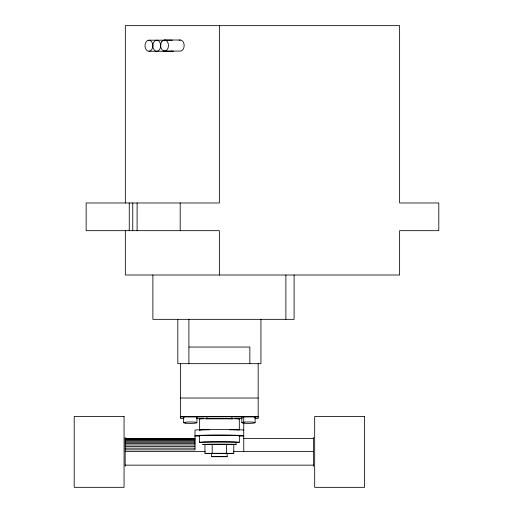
<?xml version="1.0" encoding="UTF-8"?>
<svg xmlns="http://www.w3.org/2000/svg" width="513" height="513" viewBox="0 0 513 513"><rect width="100%" height="100%" fill="white"/><g stroke="black" fill="none" stroke-linecap="round" stroke-linejoin="round"><path stroke-width="0.77" d="M203.866 416.774L234.896 416.774M211.619 453.338L227.137 453.338L227.137 456.66L211.619 456.66L211.619 453.338L213.895 453.441M227.137 453.338L224.867 453.441M211.619 456.66L227.137 456.66M224.983 453.582L233.787 453.338L233.787 444.47L204.969 444.47L204.969 453.338L214.575 453.582M204.969 453.338L233.787 453.338M205.944 418.839L232.819 418.839M164.519 40.014L180.198 40.014M148.847 40.174L172.362 40.174M164.635 51.095L180.307 51.095A5.54 3.918 90 0 0 184.129 44.753A5.54 3.918 90 0 0 179.184 40.226M148.962 51.262L172.471 51.262M188.899 347.045L249.857 347.045L249.857 363.672M180.589 398.024L258.167 398.024M180.589 416.594L258.167 416.594M180.589 416.947L203.674 416.947M235.082 416.947L258.167 416.947M183.789 418.576L180.589 418.576L180.589 363.672M196.588 418.576L203.783 418.576M234.973 418.576L242.174 418.576M254.967 418.576L258.167 418.576L258.167 363.672M194.998 436.082L199.717 436.082M239.039 436.082L243.758 436.082M125.178 438.641L194.998 438.557M243.758 438.557L313.584 438.557M125.178 438.942L194.998 438.942M125.178 439.468L194.998 439.468M125.178 440.212L194.998 440.212M125.178 441.148L194.998 441.148M125.178 442.27L194.998 442.27M125.178 443.553L194.998 443.553M125.178 444.983L194.998 444.983M125.178 446.528L194.998 446.528M125.178 448.163L194.998 448.163M125.178 449.863L194.998 449.863L194.998 430.067A24.38 0.475 0 0 1 219.378 429.593A24.38 0.475 0 0 1 243.758 430.067M125.178 451.594L205.303 451.594M233.344 451.594L313.584 451.594M125.178 465.15L313.584 465.15M313.584 437.474L313.584 466.234M294.103 275.006L294.103 319.342L152.88 319.342L152.88 275.006M285.876 275.006L285.876 319.342M260.937 319.342L260.937 363.672L177.819 363.672L177.819 319.342M255.121 417.172L255.121 422.68A6.65 0.718 0 0 1 245.105 423.296A6.65 0.718 0 0 1 245.188 422.052A6.65 0.718 0 0 1 255.121 422.68M243.758 417.197L243.758 451.594M241.822 422.667L241.822 417.159A6.65 0.718 0 0 1 242.739 416.806M239.327 418.986L239.327 430.067A19.949 0.391 0 0 0 229.356 429.734M239.327 442.257L239.327 435.608A19.949 0.391 0 0 0 216.775 435.223A19.949 0.391 0 0 0 200.108 435.71M236.006 444.47L236.006 442.257A16.621 0.321 0 0 0 219.378 441.93A16.621 0.321 0 0 0 202.757 442.257M231.895 416.594L231.895 418.813M226.586 444.232L226.586 453.094M219.378 25.65L219.378 202.975L86.158 202.975L86.158 230.677L219.378 230.677L219.378 275.006M212.177 444.232L212.177 453.094M206.861 416.594L206.861 418.813M199.429 418.986L199.429 430.067M199.429 435.608L199.429 442.257M196.934 417.165L196.934 422.674M188.899 319.342L188.899 363.672M183.635 417.172L183.635 422.68M180.198 202.975L180.198 230.677M137.093 202.975L137.093 230.677M132.758 202.975L132.758 230.677M129.257 202.975L129.257 230.677M125.339 202.975L125.339 25.65L399.621 25.65L399.621 202.975L438.801 202.975L438.801 230.677L399.621 230.677L399.621 275.006L125.339 275.006L125.339 230.677M125.178 437.474L125.178 466.234M165.648 51.05A5.54 3.918 90 0 1 163.621 51.088M173.484 51.05A5.54 3.918 90 0 1 171.457 51.088M200.108 430.17A19.949 0.391 0 0 1 209.407 429.734M200.108 419.089A19.949 0.391 0 0 1 219.378 418.602A19.949 0.391 0 0 1 238.648 419.089M194.998 435.608A24.38 0.475 0 0 1 219.378 435.133A24.38 0.475 0 0 1 243.758 435.608M204.982 444.636A16.621 0.321 0 0 1 219.378 444.149A16.621 0.321 0 0 1 233.774 444.636M254.256 416.812A6.65 0.718 0 0 1 254.878 417.358M183.872 417.358A6.65 0.718 0 0 1 184.513 416.812M196.03 416.806A6.65 0.718 0 0 1 196.716 417.351M202.103 442.45A19.949 0.391 0 0 1 219.378 441.866A19.949 0.391 0 0 1 236.653 442.45M152.823 45.798L152.707 47.074A5.54 3.918 90 0 1 146.705 50.306A5.54 3.918 90 0 1 146.609 41.226A5.54 3.918 90 0 1 152.675 44.208L152.823 45.798A5.54 3.918 90 0 0 156.798 51.262A5.54 3.918 90 0 0 160.659 45.638A5.54 3.918 -90 0 0 156.683 40.174A5.54 3.918 -90 0 0 152.823 45.798M124.069 416.453L74.199 416.453L74.199 487.331L124.069 487.331L124.069 416.453M364.563 416.473L314.687 416.473L314.687 487.35L364.563 487.35L364.563 416.473M161.768 41.694A5.54 3.918 90 0 0 163.621 50.928A5.54 3.918 90 0 0 168.347 44.041A5.54 3.918 90 0 0 161.768 41.694M185.61 423.187A6.65 0.718 0 0 0 196.716 422.859A6.65 0.718 0 0 0 188.534 421.981A6.65 0.718 0 0 0 185.61 423.187"/></g></svg>
